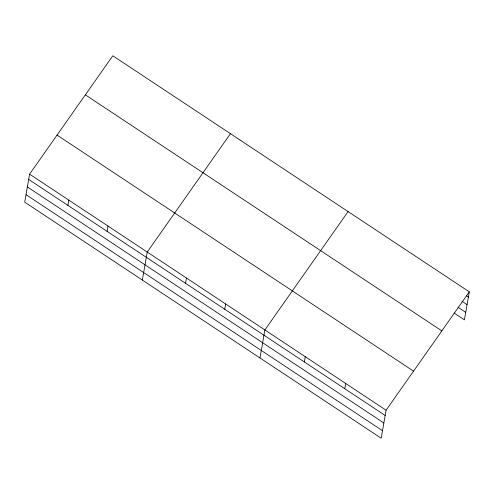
<?xml version="1.0" encoding="UTF-8"?>
<svg xmlns="http://www.w3.org/2000/svg" width="494" height="494" viewBox="0 0 494 494"><rect width="100%" height="100%" fill="white"/><g stroke="black" fill="none" stroke-linecap="round" stroke-linejoin="round"><path stroke-width="0.74" d="M29.591 174.147L24.7 202.157L381.195 438.221L386.086 410.211L469.3 291.843L112.805 55.779L29.591 174.147L386.086 410.211M67.882 205.381L68.802 200.113M107.099 231.346L108.019 226.079M142.346 280.061L147.231 252.051L230.445 133.683M185.528 283.284L186.448 278.017M224.739 309.25L225.659 303.983M259.986 357.959L264.877 329.949L348.091 211.58M304.36 361.966L305.28 356.699M344.763 388.722L345.683 383.455M469.3 291.843L464.409 319.853L454.153 313.054M466.46 295.832L468.38 297.11M461.939 301.217L467.071 304.613M458.024 307.249L465.719 312.344M85.345 94.842L441.84 330.9M57.051 135.09L413.546 371.148M28.671 179.415L385.166 415.479M27.361 186.923L383.857 422.981M26.009 194.655L382.504 430.712"/></g></svg>
